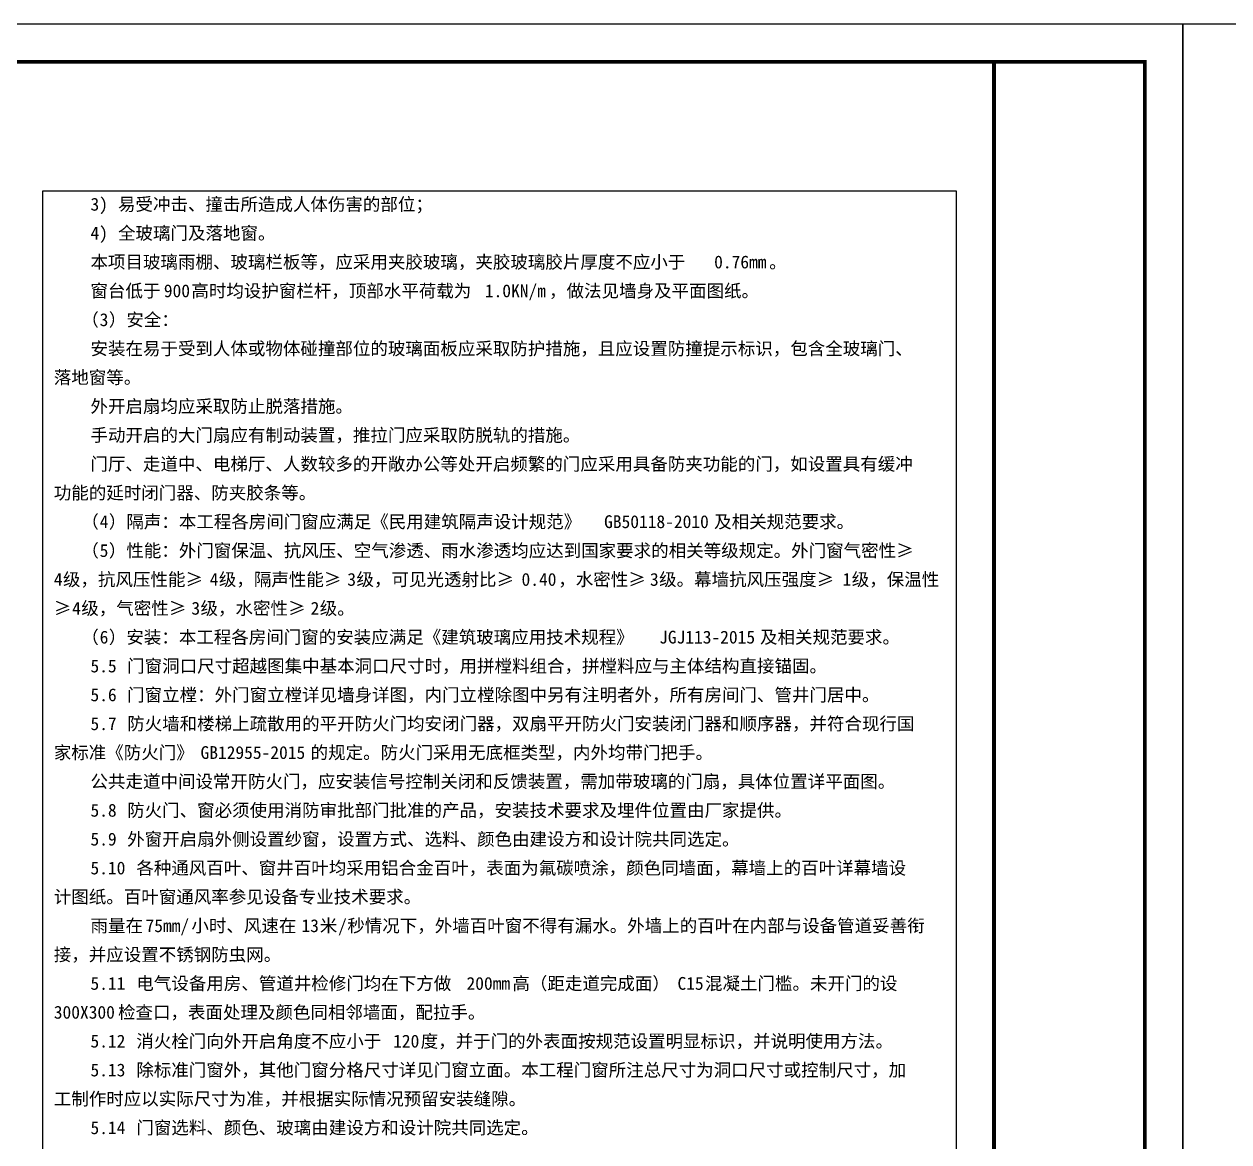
# Model space of a CAD drawing. Extents: x 1109697 to 1467097, y -139975 to 53891.
# Drawn here: x 1163097 to 1195022, y -44352 to -14719 of the extents above; entities that cross this region are included whole.
import ezdxf

# ---------------------------------------------------------------- set-up
doc = ezdxf.new("R2010")
doc.units = 0
doc.header["$LTSCALE"] = 1000
doc.header["$MEASUREMENT"] = 0
for name, color, linetype in [('PUB_HATCH', 8, 'Continuous'), ('PUB_TEXT', 7, 'Continuous'), ('PUB_TITLE', 4, 'Continuous')]:
    doc.layers.add(name, color=color, linetype=linetype)
doc.styles.add('ST', font='')
doc.styles.get('ST').set_extended_font_data('NSimSun')

msp = doc.modelspace()

# ---------------------------------------------------------------- linework, layer by layer
at = {"layer": 'PUB_HATCH'}
msp.add_lwpolyline([(1163597, -19141), (1187797, -19141), (1187797, -71971), (1163597, -71971)], close=True, dxfattribs=at)
at = {"layer": 'PUB_TITLE'}
for points in [[(1109697, -74119), (1193797, -74119), (1193797, -14719), (1109697, -14719)], [(1193797, -74119), (1277897, -74119), (1277897, -14719), (1193797, -14719)]]:
    msp.add_lwpolyline(points, close=True, dxfattribs=at)
at = {"layer": 'PUB_TITLE', "const_width": 100}
msp.add_lwpolyline([(1112197, -73119), (1192797, -73119), (1192797, -15719), (1112197, -15719)], close=True, dxfattribs=at)
msp.add_lwpolyline([(1188797, -15719), (1188797, -73119)], dxfattribs=at)

# ---------------------------------------------------------------- texts
at = {"layer": 'PUB_TEXT', "style": 'ST'}
for s, height, p in [('3)', 339.9, (1164856, -19665)), ('易受冲击、撞击所造成人体伤害的部位；', 339.87, (1165585, -19665)), ('4)', 339.9, (1164856, -20430)), ('全玻璃门及落地窗。', 339.9, (1165585, -20430)), ('本项目玻璃雨棚、玻璃栏板等，应采用夹胶玻璃，夹胶玻璃胶片厚度不应小于', 339.87, (1164856, -21195)), ('0.76mm', 339.9, (1181382, -21195)), ('。', 340, (1182840, -21195)), ('窗台低于', 339.9, (1164856, -21960)), ('900', 339.9, (1166800, -21960)), ('高时均设护窗栏杆，顶部水平荷载为', 339.87, (1167529, -21960)), ('1.0KN/m', 339.9, (1175306, -21960)), ('，做法见墙身及平面图纸。', 339.87, (1177008, -21960)), ('（', 340, (1164613, -22725)), ('）安全：', 339.9, (1165342, -22725)), ('3', 340, (1165099, -22725)), ('安装在易于受到人体或物体碰撞部位的玻璃面板应采取防护措施，且应设置防撞提示标识，包含全玻璃门、', 339.87, (1164856, -23490)), ('落地窗等。', 339.9, (1163884, -24255)), ('外开启扇均应采取防止脱落措施。', 339.87, (1164856, -25020)), ('手动开启的大门扇应有制动装置，推拉门应采取防脱轨的措施。', 339.87, (1164856, -25785)), ('门厅、走道中、电梯厅、人数较多的开敞办公等处开启频繁的门应采用具备防夹功能的门，如设置具有缓冲', 339.87, (1164856, -26550)), ('功能的延时闭门器、防夹胶条等。', 339.87, (1163884, -27315)), ('（', 340, (1164613, -28080)), ('4', 340, (1165099, -28080)), ('）隔声：本工程各房间门窗应满足《民用建筑隔声设计规范》', 339.87, (1165342, -28080)), ('GB50118-2010', 339.87, (1178466, -28080)), ('及相关规范要求。', 339.9, (1181382, -28080)), ('（', 340, (1164613, -28845)), ('5', 340, (1165099, -28845)), ('）性能：外门窗保温、抗风压、空气渗透、雨水渗透均应达到国家要求的相关等级规定。外门窗气密性≥', 339.87, (1165342, -28845)), ('4', 340, (1163884, -29610)), ('级，抗风压性能≥', 339.9, (1164127, -29610)), ('4', 340, (1168015, -29610)), ('级，隔声性能≥', 339.9, (1168258, -29610)), ('3', 340, (1171661, -29610)), ('级，可见光透射比≥', 339.9, (1171904, -29610)), ('0.40', 339.9, (1176278, -29610)), ('，水密性≥', 339.9, (1177251, -29610)), ('3', 340, (1179681, -29610)), ('级。幕墙抗风压强度≥', 339.9, (1179924, -29610)), ('1', 340, (1184785, -29610)), ('级，保温性', 339.9, (1185028, -29610)), ('≥', 340, (1163884, -30375)), ('级，气密性≥', 339.9, (1164613, -30375)), ('级，水密性≥', 339.9, (1167772, -30375)), ('级。', 339.9, (1170932, -30375)), ('4', 340, (1164370, -30375)), ('3', 340, (1167529, -30375)), ('2', 340, (1170689, -30375)), ('（', 340, (1164613, -31140)), ('6', 340, (1165099, -31140)), ('）安装：本工程各房间门窗的安装应满足《建筑玻璃应用技术规程》', 339.87, (1165342, -31140)), ('JGJ113-2015', 339.87, (1179924, -31140)), ('及相关规范要求。', 339.9, (1182597, -31140)), ('5.5', 339.9, (1164856, -31905)), ('门窗洞口尺寸超越图集中基本洞口尺寸时，用拼樘料组合，拼樘料应与主体结构直接锚固。', 339.87, (1165828, -31905)), ('5.6', 339.9, (1164856, -32670)), ('门窗立樘：外门窗立樘详见墙身详图，内门立樘除图中另有注明者外，所有房间门、管井门居中。', 339.87, (1165828, -32670)), ('5.7', 339.9, (1164856, -33435)), ('防火墙和楼梯上疏散用的平开防火门均安闭门器，双扇平开防火门安装闭门器和顺序器，并符合现行国', 339.87, (1165828, -33435)), ('家标准《防火门》', 339.9, (1163884, -34200)), ('的规定。防火门采用无底框类型，内外均带门把手。', 339.87, (1170689, -34200)), ('GB12955-2015', 339.87, (1167772, -34200)), ('公共走道中间设常开防火门，应安装信号控制关闭和反馈装置，需加带玻璃的门扇，具体位置详平面图。', 339.87, (1164856, -34965)), ('5.8', 339.9, (1164856, -35730)), ('防火门、窗必须使用消防审批部门批准的产品，安装技术要求及埋件位置由厂家提供。', 339.87, (1165828, -35730)), ('5.9', 339.9, (1164856, -36495)), ('外窗开启扇外侧设置纱窗，设置方式、选料、颜色由建设方和设计院共同选定。', 339.87, (1165828, -36495)), ('5.10', 339.9, (1164856, -37260)), ('各种通风百叶、窗井百叶均采用铝合金百叶，表面为氟碳喷涂，颜色同墙面，幕墙上的百叶详幕墙设', 339.87, (1166071, -37260)), ('计图纸。百叶窗通风率参见设备专业技术要求。', 339.87, (1163884, -38025)), ('雨量在', 339.9, (1164856, -38790)), ('75mm/', 339.9, (1166314, -38790)), ('小时、风速在', 339.9, (1167529, -38790)), ('13', 339.9, (1170446, -38790)), ('米', 340, (1170932, -38790)), ('/', 340, (1171418, -38790)), ('秒情况下，外墙百叶窗不得有漏水。外墙上的百叶在内部与设备管道妥善衔', 339.87, (1171661, -38790)), ('接，并应设置不锈钢防虫网。', 339.87, (1163884, -39555)), ('5.11', 339.9, (1164856, -40320)), ('电气设备用房、管道井检修门均在下方做', 339.87, (1166071, -40320)), ('200mm', 339.9, (1174820, -40320)), ('高（距走道完成面）', 339.9, (1176035, -40320)), ('C15', 339.9, (1180410, -40320)), ('混凝土门槛。未开门的设', 339.87, (1181139, -40320)), ('300X300', 339.9, (1163884, -41085)), ('检查口，表面处理及颜色同相邻墙面，配拉手。', 339.87, (1165585, -41085)), ('消火栓门向外开启角度不应小于', 339.87, (1166071, -41850)), ('度，并于门的外表面按规范设置明显标识，并说明使用方法。', 339.87, (1173605, -41850)), ('5.12', 339.9, (1164856, -41850)), ('120', 339.9, (1172876, -41850)), ('5.13', 339.9, (1164856, -42615)), ('除标准门窗外，其他门窗分格尺寸详见门窗立面。本工程门窗所注总尺寸为洞口尺寸或控制尺寸，加', 339.87, (1166071, -42615)), ('工制作时应以实际尺寸为准，并根据实际情况预留安装缝隙。', 339.87, (1163884, -43380)), ('5.14', 339.9, (1164856, -44145)), ('门窗选料、颜色、玻璃由建设方和设计院共同选定。', 339.87, (1166071, -44145))]:
    msp.add_text(s, height=height, dxfattribs=at).set_placement(p)

doc.saveas('drawing.dxf')
